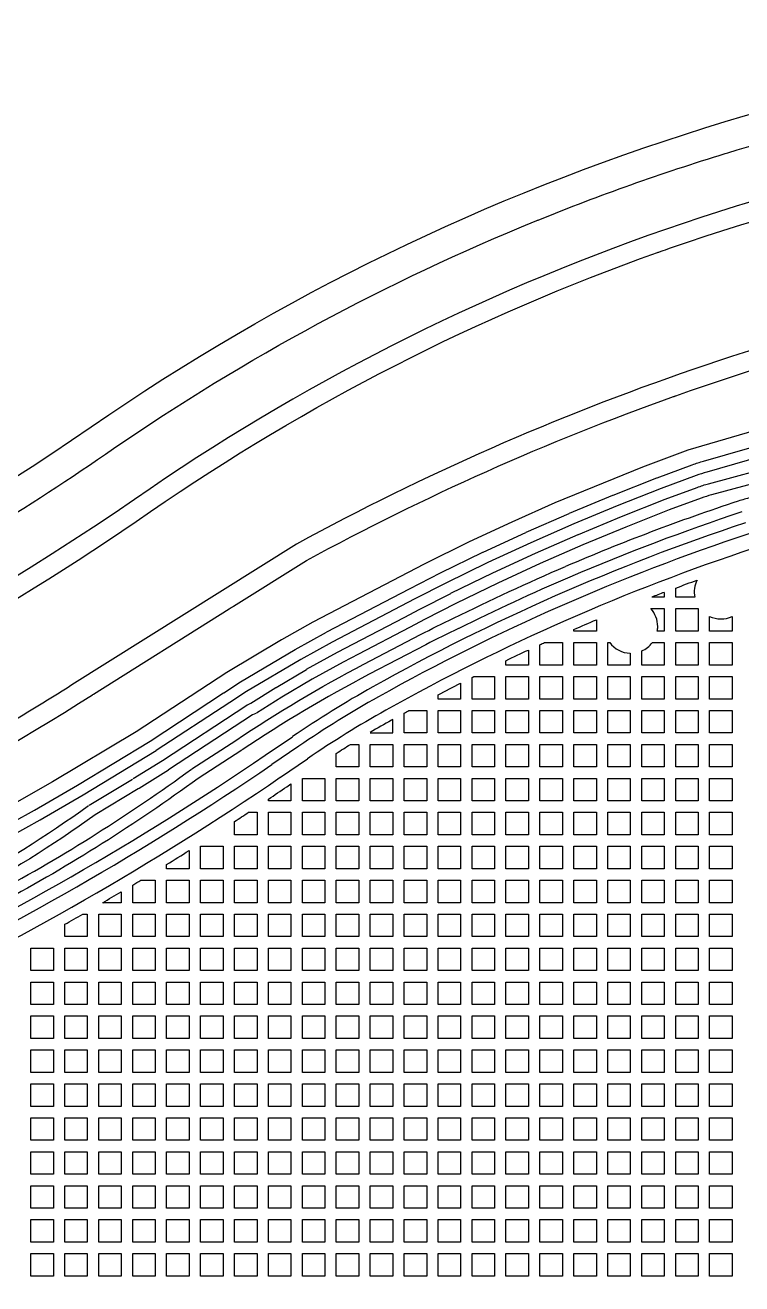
# Model space of a CAD drawing. Extents: x 3103 to 3424, y -52 to 175.
# Drawn here: x 3182.34 to 3187.11, y 41.83 to 50.21 of the extents above; entities that cross this region are included whole.
import ezdxf

# ---------------------------------------------------------------- set-up
doc = ezdxf.new("R2010")
doc.units = 0
doc.layers.add('gbr-dxf_layer0', color=7, linetype='Continuous')
doc.layers.add('gbr-outline-dxf_layer1', color=2, linetype='Continuous')

msp = doc.modelspace()

# ---------------------------------------------------------------- linework, layer by layer
at = {"layer": 'gbr-dxf_layer0'}
for p, q in [((3186.5458, 47.1928), (3186.7802, 47.2798)), ((3186.2525, 47.0777), (3186.5451, 47.1925)), ((3187.3988, 47.2128), (3186.9094, 47.0802)), ((3186.6005, 47.0504), (3186.8133, 47.1295)), ((3185.9618, 46.9569), (3186.2517, 47.0774)), ((3186.3097, 46.9363), (3186.5995, 47.05)), ((3185.6731, 46.8305), (3185.9608, 46.9565)), ((3186.0214, 46.8166), (3186.3087, 46.9359)), ((3185.3871, 46.6984), (3185.6721, 46.8301)), ((3185.736, 46.6914), (3186.0206, 46.8162)), ((3185.1042, 46.5605), (3185.3862, 46.698)), ((3185.4526, 46.5605), (3185.7351, 46.691)), ((3184.8965, 46.4548), (3185.1034, 46.5601)), ((3185.172, 46.424), (3185.4519, 46.5601)), ((3184.3458, 46.167), (3184.896, 46.4545)), ((3184.9664, 46.319), (3185.1712, 46.4236)), ((3184.8606, 46.2638), (3184.966, 46.3188)), ((3184.5227, 46.0873), (3184.8604, 46.2637)), ((3184.8957, 46.1962), (3184.558, 46.0198)), ((3184.136, 46.0502), (3184.3448, 46.1664)), ((3184.5935, 45.9522), (3184.9701, 46.149)), ((3183.7718, 45.8353), (3184.1351, 46.0497)), ((3184.2116, 45.9178), (3184.4172, 46.032)), ((3184.4182, 46.0326), (3184.5226, 46.0872)), ((3185.0054, 46.0815), (3184.6288, 45.8847)), ((3184.0084, 45.7979), (3184.2105, 45.9172)), ((3183.6591, 45.7618), (3183.7703, 45.8344)), ((3183.7006, 45.6978), (3183.2101, 45.3763)), ((3184.7851, 45.5839), (3184.7763, 45.579)), ((3183.9361, 45.346), (3184.1167, 45.4692)), ((3183.2088, 45.3755), (3182.724, 45.0801)), ((3184.1596, 45.4063), (3183.979, 45.2831)), ((3184.0364, 45.199), (3184.217, 45.3222)), ((3182.7622, 45.0139), (3183.0508, 45.1868)), ((3183.2915, 45.2472), (3183.0962, 45.1252)), ((3183.0953, 45.1247), (3183.0902, 45.1216)), ((3182.7231, 45.0796), (3182.4356, 44.9135))]:
    msp.add_line(p, q, dxfattribs=at)
at = {"layer": 'gbr-dxf_layer0', "linetype": 'Continuous'}
for points in [[(3190.4922, 49.6228, 0.137613), (3183.0653, 47.0496, -0.154922), (3173.2157, 44.0319), (3172.6703, 44.0319)], [(3181.1476, 46.3104, 0.01513), (3182.0331, 46.8096, -0.03017), (3182.0514, 46.8207, 0.015508), (3182.9253, 47.3881, -0.053717), (3185.7348, 48.9023, -0.029405), (3185.754, 48.9101, -0.022203), (3187.0001, 49.3526, -0.026783), (3187.0182, 49.3581, -0.017392), (3188.019, 49.6252, -0.027095), (3188.0377, 49.6294, -0.003306), (3188.2293, 49.6719, -0.063392), (3188.2355, 49.6736)], [(3174.3227, 43.929, 0.081414), (3179.7408, 45.1236), (3179.9225, 45.1972, 0.0541), (3183.1717, 46.968, -0.066006), (3186.5477, 48.6931, -0.09618), (3186.5568, 48.6963, -0.001163), (3186.618, 48.7178, -0.120631), (3186.6295, 48.7218, -0.069253), (3190.5291, 49.4972, -0.054471), (3190.5345, 49.4978)], [(3216.2755, 48.0435, -0.113654), (3216.278, 48.0487, 0.268441), (3216.275, 48.3549), (3216.275, 48.8977), (3216.1023, 49.0705), (3214.1147, 49.0705), (3213.7193, 48.675, -0.202211), (3213.7102, 48.6712), (3189.9129, 48.6708), (3189.5824, 48.6198, 0.084011), (3184.1442, 46.7521), (3182.6484, 45.8137, -0.017997), (3181.5897, 45.1981)], [(3176.2552, 43.2738, 0.102874), (3182.7842, 45.7485, -0.088569), (3182.7918, 45.7532), (3183.695, 46.3197, -0.048761), (3183.7243, 46.338), (3184.2098, 46.6425, -0.03922), (3186.6563, 47.7342, -0.073853), (3186.6633, 47.7369, -0.074814), (3186.6705, 47.7393, -0.049088), (3189.9228, 48.5433)], [(3215.1533, 47.8205, 0.198989), (3214.7058, 48.0059), (3192.9959, 48.0059), (3192.1282, 47.9715), (3190.8114, 47.873), (3189.7211, 47.7535), (3187.649, 47.4238), (3187.331, 47.3616), (3186.8766, 47.2312)], [(3188.3303, 47.7134, -0.09692), (3188.3256, 47.7119), (3187.6195, 47.5995), (3187.2898, 47.5349), (3186.7518, 47.3777), (3186.4482, 47.2633), (3185.8646, 47.0256), (3185.5776, 46.8987), (3185.2933, 46.766), (3184.9937, 46.6179), (3184.2537, 46.2323), (3184.0444, 46.1144), (3183.6795, 45.8967), (3183.075, 45.5026), (3182.5197, 45.1681), (3182.0447, 44.9009, -0.041786)], [(3186.7806, 47.2799, -0.018977), (3186.8557, 47.3045), (3187.3113, 47.4352)], [(3186.8136, 47.1296, -0.022668), (3186.8894, 47.1537), (3187.3789, 47.2863)], [(3187.2284, 46.8406, 0.019399), (3187.1582, 46.8207, 0.047784), (3184.6894, 45.7344)], [(3184.9704, 46.1492, -0.011821), (3185.1905, 46.2577, -0.014286), (3185.9357, 46.6023)], [(3186.8134, 46.5125, 0.167012), (3186.7968, 46.3981), (3186.6698, 46.3981)], [(3186.6698, 46.3981), (3186.6698, 46.4593, -0.002758), (3186.8134, 46.5125)], [(3185.9916, 46.1721), (3185.9916, 46.1832, -0.002937), (3186.1415, 46.2478)], [(3185.5395, 45.946), (3185.5395, 45.9755, -0.002984), (3185.6893, 46.0465)], [(3183.4471, 45.2547), (3183.7393, 45.4439, -0.027543), (3184.5932, 45.9521)], [(3183.0559, 45.1899), (3183.2507, 45.3116), (3183.8122, 45.6795, -0.03995), (3183.8175, 45.6824), (3183.8397, 45.6926), (3184.0072, 45.7972)], [(3185.0874, 45.7199), (3185.0874, 45.7479, -0.003037), (3185.2372, 45.8256)], [(3183.7809, 45.3801), (3183.4892, 45.1912, -0.033366), (3182.1835, 44.3674, -0.008946), (3181.5607, 44.0446)], [(3181.5269, 44.1128, 0.008946), (3182.1472, 44.4344, 0.033388), (3183.4452, 45.2534)], [(3183.0899, 45.1214), (3182.8026, 44.9492, -0.035764), (3181.9108, 44.3949, -0.006036), (3181.4929, 44.1812)], [(3183.9571, 45.0418), (3183.9571, 45.0533, 0.001866), (3184.0792, 45.1359), (3184.1069, 45.1548)], [(3181.459, 44.2495, 0.006036), (3181.8753, 44.4623, 0.035821), (3182.7592, 45.0119)], [(3182.4347, 44.913), (3182.1451, 44.7538, -0.038979), (3181.2869, 44.2501)], [(3183.2789, 44.5896), (3183.2789, 44.6179, 0.002225), (3183.4287, 44.7108)]]:
    msp.add_lwpolyline(points, format="xyb", dxfattribs=at)
for points in [[(3186.8067, 47.2084), (3186.5726, 47.1215), (3186.2807, 47.0069), (3185.9911, 46.8866), (3185.7039, 46.7609), (3185.4194, 46.6294), (3185.1377, 46.4921), (3184.9312, 46.3869), (3184.3816, 46.0997), (3184.1734, 45.9838), (3183.8113, 45.7701), (3183.7008, 45.6979)], [(3186.8399, 47.0581), (3186.6271, 46.979), (3186.3378, 46.8654), (3186.051, 46.7464), (3185.7668, 46.6217), (3185.4849, 46.4915), (3185.2057, 46.3556), (3185.0012, 46.2512), (3184.8959, 46.1963)], [(3186.5936, 46.4303), (3186.5936, 46.3981), (3186.5105, 46.3981)], [(3186.1415, 46.2478), (3186.1415, 46.1721), (3185.9916, 46.1721)], [(3184.5579, 46.0197), (3184.4539, 45.9653), (3184.249, 45.8515), (3184.0473, 45.7324), (3183.8779, 45.6267)], [(3185.6893, 46.0465), (3185.6893, 45.946), (3185.5395, 45.946)], [(3185.2372, 45.8256), (3185.2372, 45.7199), (3185.0874, 45.7199)], [(3182.107, 44.8198), (3182.3978, 44.9797), (3182.6846, 45.1454), (3183.1686, 45.4403), (3183.6588, 45.7615)], [(3183.8735, 45.6243), (3183.8518, 45.6144), (3183.2923, 45.2477)], [(3184.6352, 45.4939), (3184.7851, 45.4939), (3184.7851, 45.5839)], [(3184.1069, 45.1548), (3184.1069, 45.0418), (3183.9571, 45.0418)], [(3183.4287, 44.7108), (3183.4287, 44.5896), (3183.2789, 44.5896)], [(3182.9766, 44.436), (3182.9766, 44.3636), (3182.8528, 44.3636)]]:
    msp.add_lwpolyline(points, dxfattribs=at)
for points in [[(3186.5043, 46.3219), (3186.5936, 46.3219), (3186.5936, 46.1721), (3186.5475, 46.1721, 0.043541), (3186.5502, 46.2028, 0.185661)], [(3186.8958, 46.1721), (3186.8958, 46.2703, 0.221031), (3187.0457, 46.2696), (3187.0457, 46.1721)], [(3185.7655, 45.946), (3185.7655, 46.0818, -0.000678), (3185.7962, 46.0959), (3185.9154, 46.0959), (3185.9154, 45.946)], [(3186.2177, 45.946), (3186.2177, 46.0959), (3186.2303, 46.0959, 0.228453), (3186.3675, 46.0251), (3186.3675, 45.946)], [(3186.4437, 45.946), (3186.4437, 46.04, 0.128833), (3186.5144, 46.0959), (3186.5936, 46.0959), (3186.5936, 45.946)], [(3184.8613, 45.4939), (3184.8613, 45.6262, -0.000722), (3184.8933, 45.6437), (3185.0112, 45.6437), (3185.0112, 45.4939)], [(3184.4092, 45.2678), (3184.4092, 45.3582, -0.004066), (3184.5031, 45.4177), (3184.559, 45.4177), (3184.559, 45.2678)], [(3183.731, 44.8157), (3183.731, 44.9039, 0.001434), (3183.8252, 44.9656), (3183.8809, 44.9656), (3183.8809, 44.8157)], [(3183.0528, 44.3636), (3183.0528, 44.4812, 0.000827), (3183.1068, 44.5134), (3183.2027, 44.5134), (3183.2027, 44.3636)], [(3182.6007, 44.1375), (3182.6007, 44.2198, 0.001739), (3182.7202, 44.2874), (3182.7506, 44.2874), (3182.7506, 44.1375)]]:
    msp.add_lwpolyline(points, format="xyb", close=True, dxfattribs=at)
for points in [[(3186.6698, 46.1721), (3186.6698, 46.3219), (3186.8196, 46.3219), (3186.8196, 46.1721)], [(3185.9916, 45.946), (3185.9916, 46.0959), (3186.1415, 46.0959), (3186.1415, 45.946)], [(3186.6698, 45.946), (3186.6698, 46.0959), (3186.8196, 46.0959), (3186.8196, 45.946)], [(3186.8958, 45.946), (3186.8958, 46.0959), (3187.0457, 46.0959), (3187.0457, 45.946)], [(3185.3134, 45.7199), (3185.3134, 45.8643), (3185.3244, 45.8698), (3185.4633, 45.8698), (3185.4633, 45.7199)], [(3185.5395, 45.7199), (3185.5395, 45.8698), (3185.6893, 45.8698), (3185.6893, 45.7199)], [(3185.7655, 45.7199), (3185.7655, 45.8698), (3185.9154, 45.8698), (3185.9154, 45.7199)], [(3185.9916, 45.7199), (3185.9916, 45.8698), (3186.1415, 45.8698), (3186.1415, 45.7199)], [(3186.2177, 45.7199), (3186.2177, 45.8698), (3186.3675, 45.8698), (3186.3675, 45.7199)], [(3186.4437, 45.7199), (3186.4437, 45.8698), (3186.5936, 45.8698), (3186.5936, 45.7199)], [(3186.6698, 45.7199), (3186.6698, 45.8698), (3186.8196, 45.8698), (3186.8196, 45.7199)], [(3186.8958, 45.7199), (3186.8958, 45.8698), (3187.0457, 45.8698), (3187.0457, 45.7199)], [(3185.0874, 45.4939), (3185.0874, 45.6437), (3185.2372, 45.6437), (3185.2372, 45.4939)], [(3185.3134, 45.4939), (3185.3134, 45.6437), (3185.4633, 45.6437), (3185.4633, 45.4939)], [(3185.5395, 45.4939), (3185.5395, 45.6437), (3185.6893, 45.6437), (3185.6893, 45.4939)], [(3185.7655, 45.4939), (3185.7655, 45.6437), (3185.9154, 45.6437), (3185.9154, 45.4939)], [(3185.9916, 45.4939), (3185.9916, 45.6437), (3186.1415, 45.6437), (3186.1415, 45.4939)], [(3186.2177, 45.4939), (3186.2177, 45.6437), (3186.3675, 45.6437), (3186.3675, 45.4939)], [(3186.4437, 45.4939), (3186.4437, 45.6437), (3186.5936, 45.6437), (3186.5936, 45.4939)], [(3186.6698, 45.4939), (3186.6698, 45.6437), (3186.8196, 45.6437), (3186.8196, 45.4939)], [(3186.8958, 45.4939), (3186.8958, 45.6437), (3187.0457, 45.6437), (3187.0457, 45.4939)], [(3184.6352, 45.2678), (3184.6352, 45.4177), (3184.7851, 45.4177), (3184.7851, 45.2678)], [(3184.8613, 45.2678), (3184.8613, 45.4177), (3185.0112, 45.4177), (3185.0112, 45.2678)], [(3185.0874, 45.2678), (3185.0874, 45.4177), (3185.2372, 45.4177), (3185.2372, 45.2678)], [(3185.3134, 45.2678), (3185.3134, 45.4177), (3185.4633, 45.4177), (3185.4633, 45.2678)], [(3185.5395, 45.2678), (3185.5395, 45.4177), (3185.6893, 45.4177), (3185.6893, 45.2678)], [(3185.7655, 45.2678), (3185.7655, 45.4177), (3185.9154, 45.4177), (3185.9154, 45.2678)], [(3185.9916, 45.2678), (3185.9916, 45.4177), (3186.1415, 45.4177), (3186.1415, 45.2678)], [(3186.2177, 45.2678), (3186.2177, 45.4177), (3186.3675, 45.4177), (3186.3675, 45.2678)], [(3186.4437, 45.2678), (3186.4437, 45.4177), (3186.5936, 45.4177), (3186.5936, 45.2678)], [(3186.6698, 45.2678), (3186.6698, 45.4177), (3186.8196, 45.4177), (3186.8196, 45.2678)], [(3186.8958, 45.2678), (3186.8958, 45.4177), (3187.0457, 45.4177), (3187.0457, 45.2678)], [(3184.1831, 45.0418), (3184.1831, 45.1916), (3184.333, 45.1916), (3184.333, 45.0418)], [(3184.4092, 45.0418), (3184.4092, 45.1916), (3184.559, 45.1916), (3184.559, 45.0418)], [(3184.6352, 45.0418), (3184.6352, 45.1916), (3184.7851, 45.1916), (3184.7851, 45.0418)], [(3184.8613, 45.0418), (3184.8613, 45.1916), (3185.0112, 45.1916), (3185.0112, 45.0418)], [(3185.0874, 45.0418), (3185.0874, 45.1916), (3185.2372, 45.1916), (3185.2372, 45.0418)], [(3185.3134, 45.0418), (3185.3134, 45.1916), (3185.4633, 45.1916), (3185.4633, 45.0418)], [(3185.5395, 45.0418), (3185.5395, 45.1916), (3185.6893, 45.1916), (3185.6893, 45.0418)], [(3185.7655, 45.0418), (3185.7655, 45.1916), (3185.9154, 45.1916), (3185.9154, 45.0418)], [(3185.9916, 45.0418), (3185.9916, 45.1916), (3186.1415, 45.1916), (3186.1415, 45.0418)], [(3186.2177, 45.0418), (3186.2177, 45.1916), (3186.3675, 45.1916), (3186.3675, 45.0418)], [(3186.4437, 45.0418), (3186.4437, 45.1916), (3186.5936, 45.1916), (3186.5936, 45.0418)], [(3186.6698, 45.0418), (3186.6698, 45.1916), (3186.8196, 45.1916), (3186.8196, 45.0418)], [(3186.8958, 45.0418), (3186.8958, 45.1916), (3187.0457, 45.1916), (3187.0457, 45.0418)], [(3183.9571, 44.8157), (3183.9571, 44.9656), (3184.1069, 44.9656), (3184.1069, 44.8157)], [(3184.1831, 44.8157), (3184.1831, 44.9656), (3184.333, 44.9656), (3184.333, 44.8157)], [(3184.4092, 44.8157), (3184.4092, 44.9656), (3184.559, 44.9656), (3184.559, 44.8157)], [(3184.6352, 44.8157), (3184.6352, 44.9656), (3184.7851, 44.9656), (3184.7851, 44.8157)], [(3184.8613, 44.8157), (3184.8613, 44.9656), (3185.0112, 44.9656), (3185.0112, 44.8157)], [(3185.0874, 44.8157), (3185.0874, 44.9656), (3185.2372, 44.9656), (3185.2372, 44.8157)], [(3185.3134, 44.8157), (3185.3134, 44.9656), (3185.4633, 44.9656), (3185.4633, 44.8157)], [(3185.5395, 44.8157), (3185.5395, 44.9656), (3185.6893, 44.9656), (3185.6893, 44.8157)], [(3185.7655, 44.8157), (3185.7655, 44.9656), (3185.9154, 44.9656), (3185.9154, 44.8157)], [(3185.9916, 44.8157), (3185.9916, 44.9656), (3186.1415, 44.9656), (3186.1415, 44.8157)], [(3186.2177, 44.8157), (3186.2177, 44.9656), (3186.3675, 44.9656), (3186.3675, 44.8157)], [(3186.4437, 44.8157), (3186.4437, 44.9656), (3186.5936, 44.9656), (3186.5936, 44.8157)], [(3186.6698, 44.8157), (3186.6698, 44.9656), (3186.8196, 44.9656), (3186.8196, 44.8157)], [(3186.8958, 44.8157), (3186.8958, 44.9656), (3187.0457, 44.9656), (3187.0457, 44.8157)], [(3183.5049, 44.5896), (3183.5049, 44.7395), (3183.6548, 44.7395), (3183.6548, 44.5896)], [(3183.731, 44.5896), (3183.731, 44.7395), (3183.8809, 44.7395), (3183.8809, 44.5896)], [(3183.9571, 44.5896), (3183.9571, 44.7395), (3184.1069, 44.7395), (3184.1069, 44.5896)], [(3184.1831, 44.5896), (3184.1831, 44.7395), (3184.333, 44.7395), (3184.333, 44.5896)], [(3184.4092, 44.5896), (3184.4092, 44.7395), (3184.559, 44.7395), (3184.559, 44.5896)], [(3184.6352, 44.5896), (3184.6352, 44.7395), (3184.7851, 44.7395), (3184.7851, 44.5896)], [(3184.8613, 44.5896), (3184.8613, 44.7395), (3185.0112, 44.7395), (3185.0112, 44.5896)], [(3185.0874, 44.5896), (3185.0874, 44.7395), (3185.2372, 44.7395), (3185.2372, 44.5896)], [(3185.3134, 44.5896), (3185.3134, 44.7395), (3185.4633, 44.7395), (3185.4633, 44.5896)], [(3185.5395, 44.5896), (3185.5395, 44.7395), (3185.6893, 44.7395), (3185.6893, 44.5896)], [(3185.7655, 44.5896), (3185.7655, 44.7395), (3185.9154, 44.7395), (3185.9154, 44.5896)], [(3185.9916, 44.5896), (3185.9916, 44.7395), (3186.1415, 44.7395), (3186.1415, 44.5896)], [(3186.2177, 44.5896), (3186.2177, 44.7395), (3186.3675, 44.7395), (3186.3675, 44.5896)], [(3186.4437, 44.5896), (3186.4437, 44.7395), (3186.5936, 44.7395), (3186.5936, 44.5896)], [(3186.6698, 44.5896), (3186.6698, 44.7395), (3186.8196, 44.7395), (3186.8196, 44.5896)], [(3186.8958, 44.5896), (3186.8958, 44.7395), (3187.0457, 44.7395), (3187.0457, 44.5896)], [(3183.2789, 44.3636), (3183.2789, 44.5134), (3183.4287, 44.5134), (3183.4287, 44.3636)], [(3183.5049, 44.3636), (3183.5049, 44.5134), (3183.6548, 44.5134), (3183.6548, 44.3636)], [(3183.731, 44.3636), (3183.731, 44.5134), (3183.8809, 44.5134), (3183.8809, 44.3636)], [(3183.9571, 44.3636), (3183.9571, 44.5134), (3184.1069, 44.5134), (3184.1069, 44.3636)], [(3184.1831, 44.3636), (3184.1831, 44.5134), (3184.333, 44.5134), (3184.333, 44.3636)], [(3184.4092, 44.3636), (3184.4092, 44.5134), (3184.559, 44.5134), (3184.559, 44.3636)], [(3184.6352, 44.3636), (3184.6352, 44.5134), (3184.7851, 44.5134), (3184.7851, 44.3636)], [(3184.8613, 44.3636), (3184.8613, 44.5134), (3185.0112, 44.5134), (3185.0112, 44.3636)], [(3185.0874, 44.3636), (3185.0874, 44.5134), (3185.2372, 44.5134), (3185.2372, 44.3636)], [(3185.3134, 44.3636), (3185.3134, 44.5134), (3185.4633, 44.5134), (3185.4633, 44.3636)], [(3185.5395, 44.3636), (3185.5395, 44.5134), (3185.6893, 44.5134), (3185.6893, 44.3636)], [(3185.7655, 44.3636), (3185.7655, 44.5134), (3185.9154, 44.5134), (3185.9154, 44.3636)], [(3185.9916, 44.3636), (3185.9916, 44.5134), (3186.1415, 44.5134), (3186.1415, 44.3636)], [(3186.2177, 44.3636), (3186.2177, 44.5134), (3186.3675, 44.5134), (3186.3675, 44.3636)], [(3186.4437, 44.3636), (3186.4437, 44.5134), (3186.5936, 44.5134), (3186.5936, 44.3636)], [(3186.6698, 44.3636), (3186.6698, 44.5134), (3186.8196, 44.5134), (3186.8196, 44.3636)], [(3186.8958, 44.3636), (3186.8958, 44.5134), (3187.0457, 44.5134), (3187.0457, 44.3636)], [(3182.8268, 44.1375), (3182.8268, 44.2874), (3182.9766, 44.2874), (3182.9766, 44.1375)], [(3183.0528, 44.1375), (3183.0528, 44.2874), (3183.2027, 44.2874), (3183.2027, 44.1375)], [(3183.2789, 44.1375), (3183.2789, 44.2874), (3183.4287, 44.2874), (3183.4287, 44.1375)], [(3183.5049, 44.1375), (3183.5049, 44.2874), (3183.6548, 44.2874), (3183.6548, 44.1375)], [(3183.731, 44.1375), (3183.731, 44.2874), (3183.8809, 44.2874), (3183.8809, 44.1375)], [(3183.9571, 44.1375), (3183.9571, 44.2874), (3184.1069, 44.2874), (3184.1069, 44.1375)], [(3184.1831, 44.1375), (3184.1831, 44.2874), (3184.333, 44.2874), (3184.333, 44.1375)], [(3184.4092, 44.1375), (3184.4092, 44.2874), (3184.559, 44.2874), (3184.559, 44.1375)], [(3184.6352, 44.1375), (3184.6352, 44.2874), (3184.7851, 44.2874), (3184.7851, 44.1375)], [(3184.8613, 44.1375), (3184.8613, 44.2874), (3185.0112, 44.2874), (3185.0112, 44.1375)], [(3185.0874, 44.1375), (3185.0874, 44.2874), (3185.2372, 44.2874), (3185.2372, 44.1375)], [(3185.3134, 44.1375), (3185.3134, 44.2874), (3185.4633, 44.2874), (3185.4633, 44.1375)], [(3185.5395, 44.1375), (3185.5395, 44.2874), (3185.6893, 44.2874), (3185.6893, 44.1375)], [(3185.7655, 44.1375), (3185.7655, 44.2874), (3185.9154, 44.2874), (3185.9154, 44.1375)], [(3185.9916, 44.1375), (3185.9916, 44.2874), (3186.1415, 44.2874), (3186.1415, 44.1375)], [(3186.2177, 44.1375), (3186.2177, 44.2874), (3186.3675, 44.2874), (3186.3675, 44.1375)], [(3186.4437, 44.1375), (3186.4437, 44.2874), (3186.5936, 44.2874), (3186.5936, 44.1375)], [(3186.6698, 44.1375), (3186.6698, 44.2874), (3186.8196, 44.2874), (3186.8196, 44.1375)], [(3186.8958, 44.1375), (3186.8958, 44.2874), (3187.0457, 44.2874), (3187.0457, 44.1375)], [(3182.3746, 43.9115), (3182.3746, 44.0613), (3182.5245, 44.0613), (3182.5245, 43.9115)], [(3182.6007, 43.9115), (3182.6007, 44.0613), (3182.7506, 44.0613), (3182.7506, 43.9115)], [(3182.8268, 43.9115), (3182.8268, 44.0613), (3182.9766, 44.0613), (3182.9766, 43.9115)], [(3183.0528, 43.9115), (3183.0528, 44.0613), (3183.2027, 44.0613), (3183.2027, 43.9115)], [(3183.2789, 43.9115), (3183.2789, 44.0613), (3183.4287, 44.0613), (3183.4287, 43.9115)], [(3183.5049, 43.9115), (3183.5049, 44.0613), (3183.6548, 44.0613), (3183.6548, 43.9115)], [(3183.731, 43.9115), (3183.731, 44.0613), (3183.8809, 44.0613), (3183.8809, 43.9115)], [(3183.9571, 43.9115), (3183.9571, 44.0613), (3184.1069, 44.0613), (3184.1069, 43.9115)], [(3184.1831, 43.9115), (3184.1831, 44.0613), (3184.333, 44.0613), (3184.333, 43.9115)], [(3184.4092, 43.9115), (3184.4092, 44.0613), (3184.559, 44.0613), (3184.559, 43.9115)], [(3184.6352, 43.9115), (3184.6352, 44.0613), (3184.7851, 44.0613), (3184.7851, 43.9115)], [(3184.8613, 43.9115), (3184.8613, 44.0613), (3185.0112, 44.0613), (3185.0112, 43.9115)], [(3185.0874, 43.9115), (3185.0874, 44.0613), (3185.2372, 44.0613), (3185.2372, 43.9115)], [(3185.3134, 43.9115), (3185.3134, 44.0613), (3185.4633, 44.0613), (3185.4633, 43.9115)], [(3185.5395, 43.9115), (3185.5395, 44.0613), (3185.6893, 44.0613), (3185.6893, 43.9115)], [(3185.7655, 43.9115), (3185.7655, 44.0613), (3185.9154, 44.0613), (3185.9154, 43.9115)], [(3185.9916, 43.9115), (3185.9916, 44.0613), (3186.1415, 44.0613), (3186.1415, 43.9115)], [(3186.2177, 43.9115), (3186.2177, 44.0613), (3186.3675, 44.0613), (3186.3675, 43.9115)], [(3186.4437, 43.9115), (3186.4437, 44.0613), (3186.5936, 44.0613), (3186.5936, 43.9115)], [(3186.6698, 43.9115), (3186.6698, 44.0613), (3186.8196, 44.0613), (3186.8196, 43.9115)], [(3186.8958, 43.9115), (3186.8958, 44.0613), (3187.0457, 44.0613), (3187.0457, 43.9115)], [(3182.3746, 43.6854), (3182.3746, 43.8353), (3182.5245, 43.8353), (3182.5245, 43.6854)], [(3182.6007, 43.6854), (3182.6007, 43.8353), (3182.7506, 43.8353), (3182.7506, 43.6854)], [(3182.8268, 43.6854), (3182.8268, 43.8353), (3182.9766, 43.8353), (3182.9766, 43.6854)], [(3183.0528, 43.6854), (3183.0528, 43.8353), (3183.2027, 43.8353), (3183.2027, 43.6854)], [(3183.2789, 43.6854), (3183.2789, 43.8353), (3183.4287, 43.8353), (3183.4287, 43.6854)], [(3183.5049, 43.6854), (3183.5049, 43.8353), (3183.6548, 43.8353), (3183.6548, 43.6854)], [(3183.731, 43.6854), (3183.731, 43.8353), (3183.8809, 43.8353), (3183.8809, 43.6854)], [(3183.9571, 43.6854), (3183.9571, 43.8353), (3184.1069, 43.8353), (3184.1069, 43.6854)], [(3184.1831, 43.6854), (3184.1831, 43.8353), (3184.333, 43.8353), (3184.333, 43.6854)], [(3184.4092, 43.6854), (3184.4092, 43.8353), (3184.559, 43.8353), (3184.559, 43.6854)], [(3184.6352, 43.6854), (3184.6352, 43.8353), (3184.7851, 43.8353), (3184.7851, 43.6854)], [(3184.8613, 43.6854), (3184.8613, 43.8353), (3185.0112, 43.8353), (3185.0112, 43.6854)], [(3185.0874, 43.6854), (3185.0874, 43.8353), (3185.2372, 43.8353), (3185.2372, 43.6854)], [(3185.3134, 43.6854), (3185.3134, 43.8353), (3185.4633, 43.8353), (3185.4633, 43.6854)], [(3185.5395, 43.6854), (3185.5395, 43.8353), (3185.6893, 43.8353), (3185.6893, 43.6854)], [(3185.7655, 43.6854), (3185.7655, 43.8353), (3185.9154, 43.8353), (3185.9154, 43.6854)], [(3185.9916, 43.6854), (3185.9916, 43.8353), (3186.1415, 43.8353), (3186.1415, 43.6854)], [(3186.2177, 43.6854), (3186.2177, 43.8353), (3186.3675, 43.8353), (3186.3675, 43.6854)], [(3186.4437, 43.6854), (3186.4437, 43.8353), (3186.5936, 43.8353), (3186.5936, 43.6854)], [(3186.6698, 43.6854), (3186.6698, 43.8353), (3186.8196, 43.8353), (3186.8196, 43.6854)], [(3186.8958, 43.6854), (3186.8958, 43.8353), (3187.0457, 43.8353), (3187.0457, 43.6854)], [(3182.3746, 43.4593), (3182.3746, 43.6092), (3182.5245, 43.6092), (3182.5245, 43.4593)], [(3182.6007, 43.4593), (3182.6007, 43.6092), (3182.7506, 43.6092), (3182.7506, 43.4593)], [(3182.8268, 43.4593), (3182.8268, 43.6092), (3182.9766, 43.6092), (3182.9766, 43.4593)], [(3183.0528, 43.4593), (3183.0528, 43.6092), (3183.2027, 43.6092), (3183.2027, 43.4593)], [(3183.2789, 43.4593), (3183.2789, 43.6092), (3183.4287, 43.6092), (3183.4287, 43.4593)], [(3183.5049, 43.4593), (3183.5049, 43.6092), (3183.6548, 43.6092), (3183.6548, 43.4593)], [(3183.731, 43.4593), (3183.731, 43.6092), (3183.8809, 43.6092), (3183.8809, 43.4593)], [(3183.9571, 43.4593), (3183.9571, 43.6092), (3184.1069, 43.6092), (3184.1069, 43.4593)], [(3184.1831, 43.4593), (3184.1831, 43.6092), (3184.333, 43.6092), (3184.333, 43.4593)], [(3184.4092, 43.4593), (3184.4092, 43.6092), (3184.559, 43.6092), (3184.559, 43.4593)], [(3184.6352, 43.4593), (3184.6352, 43.6092), (3184.7851, 43.6092), (3184.7851, 43.4593)], [(3184.8613, 43.4593), (3184.8613, 43.6092), (3185.0112, 43.6092), (3185.0112, 43.4593)], [(3185.0874, 43.4593), (3185.0874, 43.6092), (3185.2372, 43.6092), (3185.2372, 43.4593)], [(3185.3134, 43.4593), (3185.3134, 43.6092), (3185.4633, 43.6092), (3185.4633, 43.4593)], [(3185.5395, 43.4593), (3185.5395, 43.6092), (3185.6893, 43.6092), (3185.6893, 43.4593)], [(3185.7655, 43.4593), (3185.7655, 43.6092), (3185.9154, 43.6092), (3185.9154, 43.4593)], [(3185.9916, 43.4593), (3185.9916, 43.6092), (3186.1415, 43.6092), (3186.1415, 43.4593)], [(3186.2177, 43.4593), (3186.2177, 43.6092), (3186.3675, 43.6092), (3186.3675, 43.4593)], [(3186.4437, 43.4593), (3186.4437, 43.6092), (3186.5936, 43.6092), (3186.5936, 43.4593)], [(3186.6698, 43.4593), (3186.6698, 43.6092), (3186.8196, 43.6092), (3186.8196, 43.4593)], [(3186.8958, 43.4593), (3186.8958, 43.6092), (3187.0457, 43.6092), (3187.0457, 43.4593)], [(3182.3746, 43.2333), (3182.3746, 43.3831), (3182.5245, 43.3831), (3182.5245, 43.2333)], [(3182.6007, 43.2333), (3182.6007, 43.3831), (3182.7506, 43.3831), (3182.7506, 43.2333)], [(3182.8268, 43.2333), (3182.8268, 43.3831), (3182.9766, 43.3831), (3182.9766, 43.2333)], [(3183.0528, 43.2333), (3183.0528, 43.3831), (3183.2027, 43.3831), (3183.2027, 43.2333)], [(3183.2789, 43.2333), (3183.2789, 43.3831), (3183.4287, 43.3831), (3183.4287, 43.2333)], [(3183.5049, 43.2333), (3183.5049, 43.3831), (3183.6548, 43.3831), (3183.6548, 43.2333)], [(3183.731, 43.2333), (3183.731, 43.3831), (3183.8809, 43.3831), (3183.8809, 43.2333)], [(3183.9571, 43.2333), (3183.9571, 43.3831), (3184.1069, 43.3831), (3184.1069, 43.2333)], [(3184.1831, 43.2333), (3184.1831, 43.3831), (3184.333, 43.3831), (3184.333, 43.2333)], [(3184.4092, 43.2333), (3184.4092, 43.3831), (3184.559, 43.3831), (3184.559, 43.2333)], [(3184.6352, 43.2333), (3184.6352, 43.3831), (3184.7851, 43.3831), (3184.7851, 43.2333)], [(3184.8613, 43.2333), (3184.8613, 43.3831), (3185.0112, 43.3831), (3185.0112, 43.2333)], [(3185.0874, 43.2333), (3185.0874, 43.3831), (3185.2372, 43.3831), (3185.2372, 43.2333)], [(3185.3134, 43.2333), (3185.3134, 43.3831), (3185.4633, 43.3831), (3185.4633, 43.2333)], [(3185.5395, 43.2333), (3185.5395, 43.3831), (3185.6893, 43.3831), (3185.6893, 43.2333)], [(3185.7655, 43.2333), (3185.7655, 43.3831), (3185.9154, 43.3831), (3185.9154, 43.2333)], [(3185.9916, 43.2333), (3185.9916, 43.3831), (3186.1415, 43.3831), (3186.1415, 43.2333)], [(3186.2177, 43.2333), (3186.2177, 43.3831), (3186.3675, 43.3831), (3186.3675, 43.2333)], [(3186.4437, 43.2333), (3186.4437, 43.3831), (3186.5936, 43.3831), (3186.5936, 43.2333)], [(3186.6698, 43.2333), (3186.6698, 43.3831), (3186.8196, 43.3831), (3186.8196, 43.2333)], [(3186.8958, 43.2333), (3186.8958, 43.3831), (3187.0457, 43.3831), (3187.0457, 43.2333)], [(3182.3746, 43.0072), (3182.3746, 43.1571), (3182.5245, 43.1571), (3182.5245, 43.0072)], [(3182.6007, 43.0072), (3182.6007, 43.1571), (3182.7506, 43.1571), (3182.7506, 43.0072)], [(3182.8268, 43.0072), (3182.8268, 43.1571), (3182.9766, 43.1571), (3182.9766, 43.0072)], [(3183.0528, 43.0072), (3183.0528, 43.1571), (3183.2027, 43.1571), (3183.2027, 43.0072)], [(3183.2789, 43.0072), (3183.2789, 43.1571), (3183.4287, 43.1571), (3183.4287, 43.0072)], [(3183.5049, 43.0072), (3183.5049, 43.1571), (3183.6548, 43.1571), (3183.6548, 43.0072)], [(3183.731, 43.0072), (3183.731, 43.1571), (3183.8809, 43.1571), (3183.8809, 43.0072)], [(3183.9571, 43.0072), (3183.9571, 43.1571), (3184.1069, 43.1571), (3184.1069, 43.0072)], [(3184.1831, 43.0072), (3184.1831, 43.1571), (3184.333, 43.1571), (3184.333, 43.0072)], [(3184.4092, 43.0072), (3184.4092, 43.1571), (3184.559, 43.1571), (3184.559, 43.0072)], [(3184.6352, 43.0072), (3184.6352, 43.1571), (3184.7851, 43.1571), (3184.7851, 43.0072)], [(3184.8613, 43.0072), (3184.8613, 43.1571), (3185.0112, 43.1571), (3185.0112, 43.0072)], [(3185.0874, 43.0072), (3185.0874, 43.1571), (3185.2372, 43.1571), (3185.2372, 43.0072)], [(3185.3134, 43.0072), (3185.3134, 43.1571), (3185.4633, 43.1571), (3185.4633, 43.0072)], [(3185.5395, 43.0072), (3185.5395, 43.1571), (3185.6893, 43.1571), (3185.6893, 43.0072)], [(3185.7655, 43.0072), (3185.7655, 43.1571), (3185.9154, 43.1571), (3185.9154, 43.0072)], [(3185.9916, 43.0072), (3185.9916, 43.1571), (3186.1415, 43.1571), (3186.1415, 43.0072)], [(3186.2177, 43.0072), (3186.2177, 43.1571), (3186.3675, 43.1571), (3186.3675, 43.0072)], [(3186.4437, 43.0072), (3186.4437, 43.1571), (3186.5936, 43.1571), (3186.5936, 43.0072)], [(3186.6698, 43.0072), (3186.6698, 43.1571), (3186.8196, 43.1571), (3186.8196, 43.0072)], [(3186.8958, 43.0072), (3186.8958, 43.1571), (3187.0457, 43.1571), (3187.0457, 43.0072)], [(3182.3746, 42.7812), (3182.3746, 42.931), (3182.5245, 42.931), (3182.5245, 42.7812)], [(3182.6007, 42.7812), (3182.6007, 42.931), (3182.7506, 42.931), (3182.7506, 42.7812)], [(3182.8268, 42.7812), (3182.8268, 42.931), (3182.9766, 42.931), (3182.9766, 42.7812)], [(3183.0528, 42.7812), (3183.0528, 42.931), (3183.2027, 42.931), (3183.2027, 42.7812)], [(3183.2789, 42.7812), (3183.2789, 42.931), (3183.4287, 42.931), (3183.4287, 42.7812)], [(3183.5049, 42.7812), (3183.5049, 42.931), (3183.6548, 42.931), (3183.6548, 42.7812)], [(3183.731, 42.7812), (3183.731, 42.931), (3183.8809, 42.931), (3183.8809, 42.7812)], [(3183.9571, 42.7812), (3183.9571, 42.931), (3184.1069, 42.931), (3184.1069, 42.7812)], [(3184.1831, 42.7812), (3184.1831, 42.931), (3184.333, 42.931), (3184.333, 42.7812)], [(3184.4092, 42.7812), (3184.4092, 42.931), (3184.559, 42.931), (3184.559, 42.7812)], [(3184.6352, 42.7812), (3184.6352, 42.931), (3184.7851, 42.931), (3184.7851, 42.7812)], [(3184.8613, 42.7812), (3184.8613, 42.931), (3185.0112, 42.931), (3185.0112, 42.7812)], [(3185.0874, 42.7812), (3185.0874, 42.931), (3185.2372, 42.931), (3185.2372, 42.7812)], [(3185.3134, 42.7812), (3185.3134, 42.931), (3185.4633, 42.931), (3185.4633, 42.7812)], [(3185.5395, 42.7812), (3185.5395, 42.931), (3185.6893, 42.931), (3185.6893, 42.7812)], [(3185.7655, 42.7812), (3185.7655, 42.931), (3185.9154, 42.931), (3185.9154, 42.7812)], [(3185.9916, 42.7812), (3185.9916, 42.931), (3186.1415, 42.931), (3186.1415, 42.7812)], [(3186.2177, 42.7812), (3186.2177, 42.931), (3186.3675, 42.931), (3186.3675, 42.7812)], [(3186.4437, 42.7812), (3186.4437, 42.931), (3186.5936, 42.931), (3186.5936, 42.7812)], [(3186.6698, 42.7812), (3186.6698, 42.931), (3186.8196, 42.931), (3186.8196, 42.7812)], [(3186.8958, 42.7812), (3186.8958, 42.931), (3187.0457, 42.931), (3187.0457, 42.7812)], [(3182.3746, 42.5551), (3182.3746, 42.705), (3182.5245, 42.705), (3182.5245, 42.5551)], [(3182.6007, 42.5551), (3182.6007, 42.705), (3182.7506, 42.705), (3182.7506, 42.5551)], [(3182.8268, 42.5551), (3182.8268, 42.705), (3182.9766, 42.705), (3182.9766, 42.5551)], [(3183.0528, 42.5551), (3183.0528, 42.705), (3183.2027, 42.705), (3183.2027, 42.5551)], [(3183.2789, 42.5551), (3183.2789, 42.705), (3183.4287, 42.705), (3183.4287, 42.5551)], [(3183.5049, 42.5551), (3183.5049, 42.705), (3183.6548, 42.705), (3183.6548, 42.5551)], [(3183.731, 42.5551), (3183.731, 42.705), (3183.8809, 42.705), (3183.8809, 42.5551)], [(3183.9571, 42.5551), (3183.9571, 42.705), (3184.1069, 42.705), (3184.1069, 42.5551)], [(3184.1831, 42.5551), (3184.1831, 42.705), (3184.333, 42.705), (3184.333, 42.5551)], [(3184.4092, 42.5551), (3184.4092, 42.705), (3184.559, 42.705), (3184.559, 42.5551)], [(3184.6352, 42.5551), (3184.6352, 42.705), (3184.7851, 42.705), (3184.7851, 42.5551)], [(3184.8613, 42.5551), (3184.8613, 42.705), (3185.0112, 42.705), (3185.0112, 42.5551)], [(3185.0874, 42.5551), (3185.0874, 42.705), (3185.2372, 42.705), (3185.2372, 42.5551)], [(3185.3134, 42.5551), (3185.3134, 42.705), (3185.4633, 42.705), (3185.4633, 42.5551)], [(3185.5395, 42.5551), (3185.5395, 42.705), (3185.6893, 42.705), (3185.6893, 42.5551)], [(3185.7655, 42.5551), (3185.7655, 42.705), (3185.9154, 42.705), (3185.9154, 42.5551)], [(3185.9916, 42.5551), (3185.9916, 42.705), (3186.1415, 42.705), (3186.1415, 42.5551)], [(3186.2177, 42.5551), (3186.2177, 42.705), (3186.3675, 42.705), (3186.3675, 42.5551)], [(3186.4437, 42.5551), (3186.4437, 42.705), (3186.5936, 42.705), (3186.5936, 42.5551)], [(3186.6698, 42.5551), (3186.6698, 42.705), (3186.8196, 42.705), (3186.8196, 42.5551)], [(3186.8958, 42.5551), (3186.8958, 42.705), (3187.0457, 42.705), (3187.0457, 42.5551)], [(3182.3746, 42.329), (3182.3746, 42.4789), (3182.5245, 42.4789), (3182.5245, 42.329)], [(3182.6007, 42.329), (3182.6007, 42.4789), (3182.7506, 42.4789), (3182.7506, 42.329)], [(3182.8268, 42.329), (3182.8268, 42.4789), (3182.9766, 42.4789), (3182.9766, 42.329)], [(3183.0528, 42.329), (3183.0528, 42.4789), (3183.2027, 42.4789), (3183.2027, 42.329)], [(3183.2789, 42.329), (3183.2789, 42.4789), (3183.4287, 42.4789), (3183.4287, 42.329)], [(3183.5049, 42.329), (3183.5049, 42.4789), (3183.6548, 42.4789), (3183.6548, 42.329)], [(3183.731, 42.329), (3183.731, 42.4789), (3183.8809, 42.4789), (3183.8809, 42.329)], [(3183.9571, 42.329), (3183.9571, 42.4789), (3184.1069, 42.4789), (3184.1069, 42.329)], [(3184.1831, 42.329), (3184.1831, 42.4789), (3184.333, 42.4789), (3184.333, 42.329)], [(3184.4092, 42.329), (3184.4092, 42.4789), (3184.559, 42.4789), (3184.559, 42.329)], [(3184.6352, 42.329), (3184.6352, 42.4789), (3184.7851, 42.4789), (3184.7851, 42.329)], [(3184.8613, 42.329), (3184.8613, 42.4789), (3185.0112, 42.4789), (3185.0112, 42.329)], [(3185.0874, 42.329), (3185.0874, 42.4789), (3185.2372, 42.4789), (3185.2372, 42.329)], [(3185.3134, 42.329), (3185.3134, 42.4789), (3185.4633, 42.4789), (3185.4633, 42.329)], [(3185.5395, 42.329), (3185.5395, 42.4789), (3185.6893, 42.4789), (3185.6893, 42.329)], [(3185.7655, 42.329), (3185.7655, 42.4789), (3185.9154, 42.4789), (3185.9154, 42.329)], [(3185.9916, 42.329), (3185.9916, 42.4789), (3186.1415, 42.4789), (3186.1415, 42.329)], [(3186.2177, 42.329), (3186.2177, 42.4789), (3186.3675, 42.4789), (3186.3675, 42.329)], [(3186.4437, 42.329), (3186.4437, 42.4789), (3186.5936, 42.4789), (3186.5936, 42.329)], [(3186.6698, 42.329), (3186.6698, 42.4789), (3186.8196, 42.4789), (3186.8196, 42.329)], [(3186.8958, 42.329), (3186.8958, 42.4789), (3187.0457, 42.4789), (3187.0457, 42.329)], [(3182.3746, 42.103), (3182.3746, 42.2528), (3182.5245, 42.2528), (3182.5245, 42.103)], [(3182.6007, 42.103), (3182.6007, 42.2528), (3182.7506, 42.2528), (3182.7506, 42.103)], [(3182.8268, 42.103), (3182.8268, 42.2528), (3182.9766, 42.2528), (3182.9766, 42.103)], [(3183.0528, 42.103), (3183.0528, 42.2528), (3183.2027, 42.2528), (3183.2027, 42.103)], [(3183.2789, 42.103), (3183.2789, 42.2528), (3183.4287, 42.2528), (3183.4287, 42.103)], [(3183.5049, 42.103), (3183.5049, 42.2528), (3183.6548, 42.2528), (3183.6548, 42.103)], [(3183.731, 42.103), (3183.731, 42.2528), (3183.8809, 42.2528), (3183.8809, 42.103)], [(3183.9571, 42.103), (3183.9571, 42.2528), (3184.1069, 42.2528), (3184.1069, 42.103)], [(3184.1831, 42.103), (3184.1831, 42.2528), (3184.333, 42.2528), (3184.333, 42.103)], [(3184.4092, 42.103), (3184.4092, 42.2528), (3184.559, 42.2528), (3184.559, 42.103)], [(3184.6352, 42.103), (3184.6352, 42.2528), (3184.7851, 42.2528), (3184.7851, 42.103)], [(3184.8613, 42.103), (3184.8613, 42.2528), (3185.0112, 42.2528), (3185.0112, 42.103)], [(3185.0874, 42.103), (3185.0874, 42.2528), (3185.2372, 42.2528), (3185.2372, 42.103)], [(3185.3134, 42.103), (3185.3134, 42.2528), (3185.4633, 42.2528), (3185.4633, 42.103)], [(3185.5395, 42.103), (3185.5395, 42.2528), (3185.6893, 42.2528), (3185.6893, 42.103)], [(3185.7655, 42.103), (3185.7655, 42.2528), (3185.9154, 42.2528), (3185.9154, 42.103)], [(3185.9916, 42.103), (3185.9916, 42.2528), (3186.1415, 42.2528), (3186.1415, 42.103)], [(3186.2177, 42.103), (3186.2177, 42.2528), (3186.3675, 42.2528), (3186.3675, 42.103)], [(3186.4437, 42.103), (3186.4437, 42.2528), (3186.5936, 42.2528), (3186.5936, 42.103)], [(3186.6698, 42.103), (3186.6698, 42.2528), (3186.8196, 42.2528), (3186.8196, 42.103)], [(3186.8958, 42.103), (3186.8958, 42.2528), (3187.0457, 42.2528), (3187.0457, 42.103)], [(3182.3746, 41.8769), (3182.3746, 42.0268), (3182.5245, 42.0268), (3182.5245, 41.8769)], [(3182.6007, 41.8769), (3182.6007, 42.0268), (3182.7506, 42.0268), (3182.7506, 41.8769)], [(3182.8268, 41.8769), (3182.8268, 42.0268), (3182.9766, 42.0268), (3182.9766, 41.8769)], [(3183.0528, 41.8769), (3183.0528, 42.0268), (3183.2027, 42.0268), (3183.2027, 41.8769)], [(3183.2789, 41.8769), (3183.2789, 42.0268), (3183.4287, 42.0268), (3183.4287, 41.8769)], [(3183.5049, 41.8769), (3183.5049, 42.0268), (3183.6548, 42.0268), (3183.6548, 41.8769)], [(3183.731, 41.8769), (3183.731, 42.0268), (3183.8809, 42.0268), (3183.8809, 41.8769)], [(3183.9571, 41.8769), (3183.9571, 42.0268), (3184.1069, 42.0268), (3184.1069, 41.8769)], [(3184.1831, 41.8769), (3184.1831, 42.0268), (3184.333, 42.0268), (3184.333, 41.8769)], [(3184.4092, 41.8769), (3184.4092, 42.0268), (3184.559, 42.0268), (3184.559, 41.8769)], [(3184.6352, 41.8769), (3184.6352, 42.0268), (3184.7851, 42.0268), (3184.7851, 41.8769)], [(3184.8613, 41.8769), (3184.8613, 42.0268), (3185.0112, 42.0268), (3185.0112, 41.8769)], [(3185.0874, 41.8769), (3185.0874, 42.0268), (3185.2372, 42.0268), (3185.2372, 41.8769)], [(3185.3134, 41.8769), (3185.3134, 42.0268), (3185.4633, 42.0268), (3185.4633, 41.8769)], [(3185.5395, 41.8769), (3185.5395, 42.0268), (3185.6893, 42.0268), (3185.6893, 41.8769)], [(3185.7655, 41.8769), (3185.7655, 42.0268), (3185.9154, 42.0268), (3185.9154, 41.8769)], [(3185.9916, 41.8769), (3185.9916, 42.0268), (3186.1415, 42.0268), (3186.1415, 41.8769)], [(3186.2177, 41.8769), (3186.2177, 42.0268), (3186.3675, 42.0268), (3186.3675, 41.8769)], [(3186.4437, 41.8769), (3186.4437, 42.0268), (3186.5936, 42.0268), (3186.5936, 41.8769)], [(3186.6698, 41.8769), (3186.6698, 42.0268), (3186.8196, 42.0268), (3186.8196, 41.8769)], [(3186.8958, 41.8769), (3186.8958, 42.0268), (3187.0457, 42.0268), (3187.0457, 41.8769)]]:
    msp.add_lwpolyline(points, close=True, dxfattribs=at)
at = {"layer": 'gbr-dxf_layer0'}
for centre, radius, start, end in [((3187.1414, 46.3016), 0.9666, 105.90152, 110.24344), ((3191.5949, 33.3905), 14.3728, 108.28062, 113.18707), ((3187.118, 46.3041), 0.8036, 105.05928, 110.24591), ((3187.4489, 45.9247), 1.1708, 103.8498, 108.00624), ((3191.5949, 33.3905), 14.2966, 108.28062, 113.18707), ((3191.5939, 33.3903), 14.2201, 108.27683, 119.21972), ((3191.5939, 33.3903), 14.042, 108.27776, 119.21995), ((3191.5931, 33.3898), 14.2966, 113.17963, 116.45371), ((3191.5941, 33.3904), 13.9658, 110.98086, 111.34631), ((3187.3779, 41.5442), 5.1202, 114.88902, 117.60079), ((3188.7755, 37.9524), 8.9508, 117.60056, 123.91153), ((3188.135, 39.5806), 7.129, 119.24603, 124.30631), ((3188.1349, 39.5806), 7.0528, 119.24558, 124.30585), ((3188.1346, 39.5803), 6.951, 119.24318, 124.30302), ((3188.1345, 39.5802), 6.8748, 119.24264, 120.59733), ((3172.8468, 61.6135), 19.6876, 286.53195, 304.28083), ((3172.8468, 61.6135), 19.7638, 286.53199, 304.28087), ((3172.8466, 61.6135), 19.8658, 286.53291, 304.28152), ((3172.8466, 61.6135), 19.942, 300.11688, 300.5292)]:
    msp.add_arc(centre, radius, start, end, dxfattribs=at)
at = {"layer": 'gbr-outline-dxf_layer1', "linetype": 'Continuous'}
msp.add_lwpolyline([(3134.0511, 42.6163, -0.414233), (3134.8622, 43.7748), (3152.7317, 46.9257, -0.145892), (3161.3026, 45.9338, 0.101585), (3167.8425, 44.5912), (3173.3424, 44.5912, 0.152268), (3182.7762, 47.5325, -0.152268), (3191.3574, 50.2076), (3216.2273, 50.2076, -0.414215), (3217.2273, 49.2076), (3217.2273, 37.6077, -0.414215), (3216.2273, 36.6077), (3191.5126, 36.6077, 0.151039), (3190.384, 36.259, -0.151026), (3173.3424, 30.9912), (3167.8425, 30.9912, -0.100411), (3156.0737, 33.3789, 0.144694), (3154.947, 33.5066), (3137.224, 30.3814, -0.414157), (3136.0656, 31.1926)], format="xyb", close=True, dxfattribs=at)

doc.saveas('drawing.dxf')
